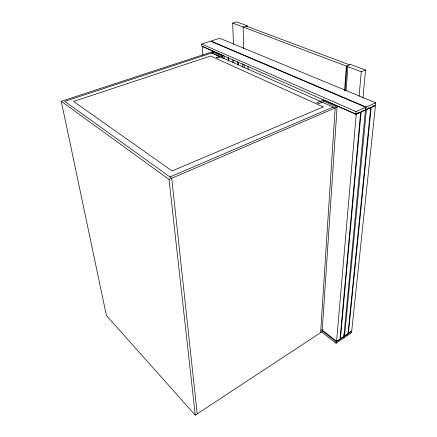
<?xml version="1.0" encoding="UTF-8"?>
<svg xmlns="http://www.w3.org/2000/svg" width="437" height="437" viewBox="0 0 437 437"><rect width="100%" height="100%" fill="white"/><g stroke="black" fill="none" stroke-linecap="round" stroke-linejoin="round"><path stroke-width="0.66" d="M323.604 101.286L323.675 99.92L356.231 114.292L360.623 112.331L340.046 338.937L336.594 341.281L321.616 329.542M320.627 332.612L335.157 107.95L211.787 52.981L213.606 52.385L64.774 101.34L171.736 178.263L197.224 413.855M322.244 102.198L318.819 103.629L316.874 102.755L322.222 100.526L337.091 107.12L322.145 331.612L195.257 415.15L106.42 315.53L61.273 101.291L212.24 51.779L222.619 56.378L222.717 58.421M344.575 90.574L346.361 66.113L350.605 64.452L365.529 70.029L362.967 97.904M345.115 90.792L346.912 66.32M346.099 90.492L347.874 66.681L232.686 23.074L233.44 44.175M336.058 343.264L336.19 341.75L337.91 340.581L337.877 340.964L343.826 336.566L343.684 338.08L336.058 343.264L321.61 331.891M355.773 114.15L355.997 111.577L365.725 107.256L365.485 109.818L363.316 110.785L363.376 110.146L362.896 110.359L362.836 110.998L358.455 112.954L358.509 112.314L358.023 112.533L357.969 113.172L355.773 114.15L201.801 46.18L201.659 44.028L210.563 41.198L365.725 107.256M336.594 341.281L356.231 114.292M359.116 96.206L361.262 71.75L365.529 70.029M366.206 107.043L365.966 109.6L368.107 108.644L368.167 108.005L368.648 107.792L368.582 108.431L372.87 106.519L372.936 105.88L373.406 105.672L373.34 106.306L375.459 105.361L375.727 102.815L219.751 38.281L211.005 41.062L366.206 107.043L375.727 102.815M344.607 335.84L366.408 109.742L370.702 107.824L347.999 333.54L344.607 335.84L343.531 335.015M61.273 101.291L169.026 179.432L337.091 107.12M169.933 176.969L333.141 107.049M222.619 56.378L217.555 58.077L216.157 57.449L219.385 56.368L211.787 52.981M247.14 27.116L247.113 25.756L243.092 27.018L243.666 48.818M232.686 23.074L236.674 21.85L247.113 25.756M246.151 26.056L349.595 64.845M347.874 66.681L361.262 71.75M365.174 109.212L366.408 109.742M201.659 44.028L355.997 111.577M321.714 330.388L336.19 341.75M169.026 179.432L195.257 415.15M202.85 55.177L202.265 46.338L223.984 55.92L224.105 58.645M228.633 57.127L228.797 61.218M228.18 57.269L228.322 60.672M232.817 59.847L232.921 62.573M233.735 60.224L233.833 62.95M237.804 61.617L237.914 65.026M238.263 62.147L238.351 64.873M242.273 63.518L242.371 66.916M244.075 64.49L244.163 67.899M248.014 66.003L248.09 69.412M361.104 112.112L340.423 338.675L343.848 336.353L365.447 110.173L361.104 112.112M344.209 336.31L344.061 337.823L351.556 332.721L351.714 331.208L345.864 335.54L345.896 335.157L344.209 336.31M371.177 107.611L348.371 333.284L351.736 331L375.421 105.716L371.177 107.611M323.205 106.918L172.14 170.938L73.547 101.466L210.629 56.029L323.205 106.918"/></g></svg>
